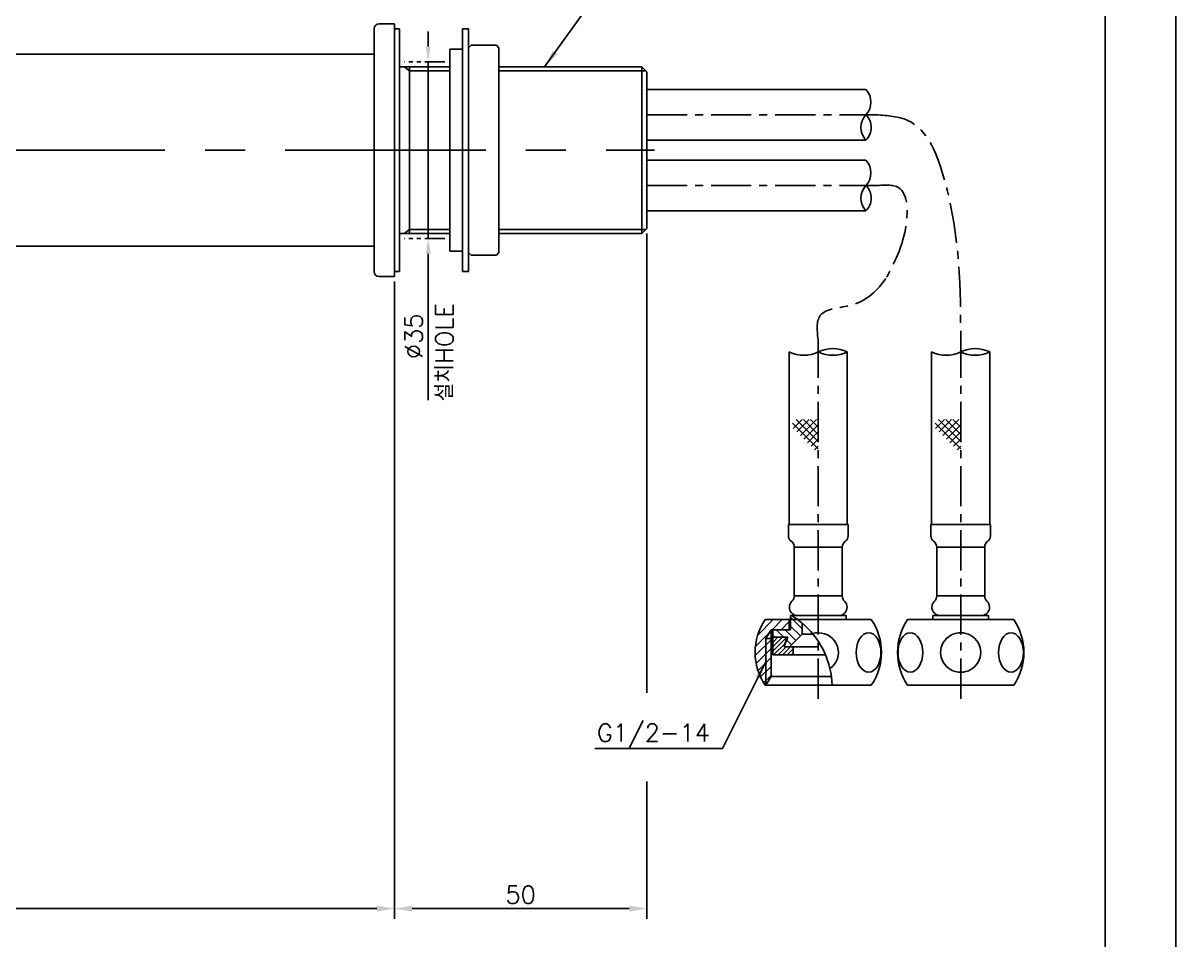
# Model space of a CAD drawing. Header units: millimetres. Extents: x 15117 to 15711, y 3069 to 3489.
# Drawn here: x 15483.3 to 15711.5, y 3216.5 to 3398 of the extents above; entities that cross this region are included whole.
import ezdxf

# ---------------------------------------------------------------- set-up
doc = ezdxf.new("R2010")
doc.units = ezdxf.units.MM
doc.header["$LTSCALE"] = 0.25
doc.linetypes.add('CENTER', pattern=[50.8, 31.75, -6.35, 6.35, -6.35])
doc.linetypes.add('PHANTOM', pattern=[63.5, 31.75, -6.35, 6.35, -6.35, 6.35, -6.35])
doc.layers.get('0').update_dxf_attribs({"color": 2})
for name, color, linetype in [('02___PRT_ALL_AXES', 7, 'Continuous'), ('CENTER', 1, 'CENTER'), ('CL', 1, 'CENTER'), ('D', 2, 'Continuous'), ('DIM', 2, 'Continuous'), ('DWG', 7, 'Continuous'), ('HT', 3, 'Continuous'), ('PH', 3, 'PHANTOM'), ('TXT', 4, 'Continuous')]:
    doc.layers.add(name, color=color, linetype=linetype)
doc.styles.add('GHS', font='romans.shx', dxfattribs={"height": 3.5, "bigfont": 'ghs.shx'})
doc.dimstyles.new('HONG', dxfattribs={"dimscale": 0, "dimtxt": 3.5, "dimasz": 3.5, "dimexe": 2, "dimexo": 1, "dimgap": 1, "dimtad": 1, "dimdec": 4, "dimdsep": 46, "dimtxsty": 'GHS', "dimcen": 3, "dimclrd": 2, "dimclre": 2, "dimclrt": 2, "dimadec": 0, "dimazin": 0, "dimtfac": 1, "dimtdec": 4, "dimtmove": 0, "dimatfit": 2, "dimfxl": 0, "dimtvp": 1, "dimtolj": 1, "dimarcsym": 0})
doc.dimstyles.new('LEE', dxfattribs={"dimtxt": 3.5, "dimasz": 3.5, "dimexe": 2, "dimexo": 1, "dimgap": 1, "dimtad": 1, "dimdec": 4, "dimdsep": 46, "dimtxsty": 'GHS', "dimcen": 0, "dimclrd": 2, "dimclre": 2, "dimclrt": 2, "dimadec": 0, "dimazin": 0, "dimtfac": 1, "dimtdec": 4, "dimtmove": 0, "dimatfit": 3, "dimfxl": 0, "dimlwd": -1, "dimlwe": -1, "dimarcsym": 0})

# ---------------------------------------------------------------- blocks, each defined once
blk = doc.blocks.new('*D3')
at = {"layer": 'Defpoints', "color": 0}
for p in [(15556.77, 3347.82), (15332.89, 3242.34), (15556.77, 3222.7)]:
    blk.add_point(p, dxfattribs=at)
at = {"layer": 'DWG', "color": 2}
for p, q in [((15556.77, 3346.82), (15556.77, 3220.7)), ((15332.89, 3241.34), (15332.89, 3220.7)), ((15336.39, 3222.7), (15553.27, 3222.7))]:
    blk.add_line(p, q, dxfattribs=at)
for points in [[(15336.39, 3223.28), (15336.39, 3222.12), (15332.89, 3222.7)], [(15553.27, 3223.28), (15553.27, 3222.12), (15556.77, 3222.7)]]:
    blk.add_solid(points, dxfattribs=at)
at = {"layer": 'DWG', "color": 2, "insert": (15444.83, 3226.37), "char_height": 3.5, "attachment_point": 5, "style": 'GHS'}
blk.add_mtext('(224)', dxfattribs=at)

msp = doc.modelspace()

# ---------------------------------------------------------------- hatches: boundary and pattern name
at = {"layer": 'DIM'}
h = msp.add_hatch(dxfattribs=at)
h.set_pattern_fill('ANSI31', color=256, scale=10)
h.set_pattern_definition([(45, (17473.951, 6730.7643), (-0.88388348, 0.88388348), [])])
h.paths.add_polyline_path([(15630.17102, 3266.90989), (15630.30402, 3266.90989), (15630.30402, 3276.1484), (15631.32102, 3277.90989), (15634.92102, 3277.90989), (15634.92102, 3279.90989), (15630.17102, 3279.90989, 0.307692308)])
h.paths.add_polyline_path([(15630.30402, 3276.1484), (15630.30402, 3266.90989), (15631.32102, 3268.67139), (15631.32102, 3276.1484)], flags=17)
h.paths.add_polyline_path([(15630.30402, 3276.1484), (15631.32102, 3276.1484), (15631.32102, 3277.90989)], flags=17)
h = msp.add_hatch(dxfattribs=at)
h.set_pattern_fill('ANSI31', color=256, scale=10, angle=-90)
h.set_pattern_definition([(315, (17473.951, 6730.7643), (0.88388348, 0.88388348), [])])
h.paths.add_polyline_path([(15635.17102, 3277.90989), (15631.67102, 3277.90989), (15631.67102, 3276.40989), (15634.67102, 3276.40989), (15633.97477, 3274.75318), (15633.93761, 3274.64048, 0.508476444), (15634.03282, 3274.50989), (15634.97102, 3274.50989), (15637.47102, 3277.00989), (15637.47102, 3279.2049), (15637.3496, 3279.30591), (15637.23382, 3279.40052), (15637.11868, 3279.49289), (15637.00499, 3279.5824), (15636.89344, 3279.66867), (15636.78469, 3279.75136), (15636.67938, 3279.83014), (15636.57814, 3279.90468), (15636.48159, 3279.97466), (15636.38785, 3280.04156), (15636.29564, 3280.10638), (15636.20527, 3280.16901), (15636.11701, 3280.22934), (15636.03117, 3280.28725), (15635.94803, 3280.34263), (15635.86789, 3280.39537), (15635.79105, 3280.44534), (15635.71779, 3280.49245), (15635.64841, 3280.53657), (15635.5832, 3280.57759), (15635.52245, 3280.6154), (15635.46628, 3280.65002), (15635.41474, 3280.68152), (15635.36795, 3280.70989), (15635.17102, 3280.70989)])
h = msp.add_hatch(dxfattribs=at)
h.set_pattern_fill('ANSI31', color=256, scale=5)
h.set_pattern_definition([(45, (17473.951, 6730.7643), (-0.44194174, 0.44194174), [])])
h.paths.add_polyline_path([(15634.023, 3274.50989), (15635.67102, 3274.50989), (15635.67102, 3272.90989), (15631.67102, 3272.90989), (15631.67102, 3276.40989), (15634.67102, 3276.40989), (15633.97477, 3274.75318), (15633.92369, 3274.59823, 0.380378443)])

# ---------------------------------------------------------------- linework, layer by layer
at = {"color": 7, "linetype": 'Continuous'}
for p, q in [((15552.76938, 3348.82215), (15552.76938, 3396.82215)), ((15553.76938, 3397.82215), (15556.76938, 3397.82215)), ((15556.76938, 3397.82215), (15556.76938, 3347.82215)), ((15556.76938, 3395.07241), (15556.76938, 3396.82241)), ((15422.76938, 3391.82228), (15552.76938, 3391.82228)), ((15552.76938, 3356.17228), (15552.76938, 3356.32228)), ((15552.76938, 3353.82215), (15552.76938, 3355.17228)), ((15483.26938, 3353.82228), (15422.76938, 3353.82228)), ((15483.26938, 3353.82228), (15552.76938, 3353.82228)), ((15556.76938, 3347.82215), (15553.76938, 3347.82215))]:
    msp.add_line(p, q, dxfattribs=at)
at = {"color": 2}
for p, q in [((15635.5934, 3318.79992), (15640.67102, 3313.7223)), ((15635.71224, 3317.75506), (15637.46421, 3319.50703)), ((15636.3005, 3319.50703), (15640.67102, 3315.13652)), ((15636.41934, 3317.04795), (15638.87843, 3319.50703)), ((15637.12645, 3316.34084), (15640.29264, 3319.50703)), ((15637.71472, 3319.50703), (15640.67102, 3316.55073)), ((15637.83356, 3315.63374), (15640.67102, 3318.4712)), ((15639.12893, 3319.50703), (15640.67102, 3317.96494)), ((15640.54315, 3319.50703), (15640.67102, 3319.37916)), ((15663.78376, 3318.79992), (15668.86138, 3313.7223)), ((15663.9026, 3317.75506), (15665.65457, 3319.50703)), ((15664.49087, 3319.50703), (15668.86138, 3315.13652)), ((15664.60971, 3317.04795), (15667.06879, 3319.50703)), ((15665.31681, 3316.34084), (15668.483, 3319.50703)), ((15665.90508, 3319.50703), (15668.86138, 3316.55073)), ((15666.02392, 3315.63374), (15668.86138, 3318.4712)), ((15667.31929, 3319.50703), (15668.86138, 3317.96494)), ((15668.73351, 3319.50703), (15668.86138, 3319.37916)), ((15638.54066, 3314.92663), (15640.67102, 3317.05698)), ((15666.73103, 3314.92663), (15668.86138, 3317.05698)), ((15639.24777, 3314.21952), (15640.67102, 3315.64277)), ((15639.95488, 3313.51242), (15640.67102, 3314.22856)), ((15667.43813, 3314.21952), (15668.86138, 3315.64277)), ((15668.14524, 3313.51242), (15668.86138, 3314.22856)), ((15640.66199, 3312.80531), (15640.67102, 3312.81434)), ((15640.68006, 3312.80531), (15640.67102, 3312.81434)), ((15668.85235, 3312.80531), (15668.86138, 3312.81434)), ((15668.87042, 3312.80531), (15668.86138, 3312.81434))]:
    msp.add_line(p, q, dxfattribs=at)
at = {"linetype": 'Continuous'}
msp.add_lwpolyline([(15117.46723, 3068.97362), (15711.46723, 3068.97362), (15711.46723, 3488.97362), (15117.46723, 3488.97362)], close=True, dxfattribs=at)
at = {"color": 7, "linetype": 'Continuous'}
for centre, start, end in [((15553.76938, 3396.82215), 90, 180), ((15553.76938, 3348.82215), 180, 270)]:
    msp.add_arc(centre, 1, start, end, dxfattribs=at)
for centre, radius, start, end in [((15647.47914, 3382.32228), 3.62378, 316.3787465, 43.6212535), ((15652.72662, 3377.32228), 3.6244, 136.3881408, 223.6118592), ((15647.62016, 3377.32228), 3.52303, 314.7963347, 45.2036653), ((15647.47914, 3368.32228), 3.62378, 316.3787465, 43.6212535), ((15652.72662, 3363.32228), 3.6244, 136.3881408, 223.6118592), ((15647.62016, 3363.32228), 3.52303, 314.7963347, 45.2036653)]:
    msp.add_arc(centre, radius, start, end)
at = {"color": 2, "linetype": 'Continuous'}
for centre, radius, start, end in [((15637.79602, 3339.03834), 6.79899, 244.9848934, 295.0151066), ((15643.54602, 3326.93643), 6.59981, 64.1753496, 115.8246504), ((15643.54602, 3339.03834), 6.79899, 244.9848934, 295.0151066), ((15665.98638, 3339.03834), 6.79899, 244.9848934, 295.0151066), ((15671.73638, 3326.93643), 6.59981, 64.1753496, 115.8246504), ((15671.73638, 3339.03834), 6.79899, 244.9848934, 295.0151066)]:
    msp.add_arc(centre, radius, start, end, dxfattribs=at)
at = {"layer": '02___PRT_ALL_AXES'}
for p, q in [((15571.46938, 3396.82228), (15570.26938, 3396.82228)), ((15606.76938, 3365.32228), (15606.76938, 3372.57228)), ((15571.46938, 3348.82228), (15570.26938, 3348.82228))]:
    msp.add_line(p, q, dxfattribs=at)
at = {"layer": 'CENTER'}
for p, q in [((15606.76938, 3379.82228), (15652.12433, 3379.82437)), ((15606.76938, 3365.82228), (15652.10245, 3365.82228))]:
    msp.add_line(p, q, dxfattribs=at)
at = {"layer": 'CL', "ltscale": 5}
msp.add_line((15281.17354, 3372.82228), (15608.26938, 3372.82228), dxfattribs=at)
at = {"layer": 'CL'}
for p, q in [((15640.67319, 3264.25066), (15640.67319, 3334.98772)), ((15668.86355, 3264.25066), (15668.86355, 3334.98772))]:
    msp.add_line(p, q, dxfattribs=at)
for points in [[(15652.12433, 3379.82437), (15658.49692, 3378.66163), (15665.68503, 3366.84373), (15668.86355, 3334.98772)], [(15652.10245, 3365.82228), (15656.55833, 3365.40397), (15657.91806, 3357.21325), (15654.21735, 3347.66613)]]:
    msp.add_spline(points, degree=3, dxfattribs=at)
msp.add_open_spline([(15640.67319, 3334.98772), (15640.44213, 3336.97664), (15639.91685, 3341.49808), (15648.8277, 3341.58863), (15652.35709, 3344.97417), (15654.21735, 3347.66613)], degree=3, knots=[0, 0, 0, 0, 5.116368455, 11.631102875, 20.518318185, 20.518318185, 20.518318185, 20.518318185], dxfattribs=at)
at = {"layer": 'D'}
for p, q in [((15563.46382, 3393.32244), (15563.46382, 3396.32244)), ((15563.46382, 3390.32228), (15563.46382, 3355.32228)), ((15563.46382, 3352.32228), (15563.46382, 3323.35929))]:
    msp.add_line(p, q, dxfattribs=at)
for points in [[(15562.96382, 3393.32244), (15563.96382, 3393.32244), (15563.46382, 3390.32244)], [(15562.96382, 3352.32228), (15563.96382, 3352.32228), (15563.46382, 3355.32228)]]:
    msp.add_solid(points, dxfattribs=at)
at = {"layer": 'DIM'}
for p, q in [((15645.42102, 3294.22558), (15635.92102, 3294.22558)), ((15673.61138, 3294.22558), (15664.11138, 3294.22558)), ((15645.42102, 3284.61562), (15635.92102, 3284.61562)), ((15673.61138, 3284.61562), (15664.11138, 3284.61562)), ((15630.30402, 3276.1484), (15631.32102, 3277.90989)), ((15630.30402, 3266.90989), (15630.30402, 3276.1484))]:
    msp.add_line(p, q, dxfattribs=at)
at = {"layer": 'DWG'}
for p, q in [((15557.76938, 3396.82241), (15556.77015, 3396.82241)), ((15557.76938, 3348.82241), (15557.76938, 3396.82241)), ((15570.26938, 3348.82228), (15570.26938, 3396.82228)), ((15571.46938, 3348.82228), (15571.46938, 3396.82228)), ((15571.46938, 3393.10689), (15571.96938, 3393.60689)), ((15576.96938, 3393.60689), (15571.96938, 3393.60689)), ((15576.96938, 3393.60689), (15577.46938, 3393.10689)), ((15567.76938, 3352.82228), (15567.76938, 3392.82228)), ((15570.26938, 3392.82228), (15567.76938, 3392.82228)), ((15570.26938, 3348.82228), (15570.26938, 3392.82228)), ((15577.46938, 3356.32228), (15577.46938, 3393.10689)), ((15557.76938, 3389.32228), (15567.76938, 3389.32228)), ((15559.76938, 3389.32228), (15559.76938, 3356.32228)), ((15577.46938, 3389.32228), (15605.76938, 3389.32228)), ((15605.76938, 3389.32228), (15606.76938, 3388.32228)), ((15605.76938, 3389.32228), (15605.76938, 3356.32228)), ((15606.76938, 3388.32228), (15606.76938, 3372.82228)), ((15606.76938, 3384.82228), (15650.10245, 3384.82228)), ((15606.76938, 3374.82228), (15650.10245, 3374.82228)), ((15606.76938, 3372.32228), (15606.76938, 3372.82228)), ((15606.76938, 3370.82228), (15650.10245, 3370.82228)), ((15606.76938, 3357.32228), (15606.76938, 3365.32228)), ((15606.76938, 3360.82228), (15650.10245, 3360.82228)), ((15605.76938, 3356.32228), (15606.76938, 3357.32228)), ((15557.76938, 3356.32228), (15567.76938, 3356.32228)), ((15577.46938, 3356.32228), (15605.76938, 3356.32228)), ((15577.46938, 3356.32228), (15577.46938, 3352.53767)), ((15570.26938, 3352.82228), (15567.76938, 3352.82228)), ((15571.46938, 3352.53767), (15571.96938, 3352.03767)), ((15576.96938, 3352.03767), (15577.46938, 3352.53767)), ((15576.96938, 3352.03767), (15571.96938, 3352.03767)), ((15557.76938, 3348.82241), (15556.76938, 3348.82241)), ((15634.92102, 3298.74147), (15634.92102, 3332.89374)), ((15646.42102, 3298.74147), (15646.42102, 3332.87713)), ((15663.11138, 3298.74147), (15663.11138, 3332.89374)), ((15674.61138, 3298.74147), (15674.61138, 3332.87713)), ((15646.57102, 3298.70989), (15634.77102, 3298.70989)), ((15634.77102, 3298.70989), (15634.77102, 3296.46221)), ((15646.57102, 3298.70989), (15646.57102, 3296.46221)), ((15674.76138, 3298.70989), (15662.96138, 3298.70989)), ((15662.96138, 3298.70989), (15662.96138, 3296.46221)), ((15674.76138, 3298.70989), (15674.76138, 3296.46221)), ((15635.92102, 3294.22558), (15635.92102, 3284.61562)), ((15645.42102, 3294.22558), (15645.42102, 3284.61562)), ((15664.11138, 3294.22558), (15664.11138, 3284.61562)), ((15673.61138, 3294.22558), (15673.61138, 3284.61562)), ((15630.17102, 3279.90989), (15646.17102, 3279.90989)), ((15634.92102, 3277.90989), (15634.92102, 3279.90989)), ((15635.17102, 3280.70989), (15635.17102, 3279.90989)), ((15635.17102, 3280.70989), (15640.67102, 3280.70989)), ((15635.17102, 3280.70989), (15635.17102, 3277.90989)), ((15635.77102, 3280.70989), (15646.17102, 3280.70989)), ((15646.17102, 3280.70989), (15645.97409, 3280.70989)), ((15646.17102, 3280.70989), (15646.17102, 3279.90989)), ((15646.17102, 3279.90989), (15651.17102, 3279.90989)), ((15658.36138, 3279.90989), (15668.86138, 3279.90989)), ((15663.36138, 3280.70989), (15663.36138, 3279.90989)), ((15663.36138, 3280.70989), (15668.86138, 3280.70989)), ((15663.96138, 3280.70989), (15674.36138, 3280.70989)), ((15679.36138, 3279.90989), (15668.86138, 3279.90989)), ((15674.36138, 3280.70989), (15674.16445, 3280.70989)), ((15674.36138, 3280.70989), (15674.36138, 3279.90989)), ((15635.17102, 3277.90989), (15631.32102, 3277.90989)), ((15631.32102, 3268.67139), (15631.32102, 3277.90989)), ((15631.67102, 3276.40989), (15631.67102, 3277.90989)), ((15631.67102, 3276.1484), (15630.30402, 3276.1484)), ((15631.67102, 3276.40989), (15634.67102, 3276.40989)), ((15631.67102, 3276.40989), (15631.67102, 3272.90989)), ((15633.92999, 3274.64661), (15634.67102, 3276.40989)), ((15634.52102, 3276.40989), (15633.93761, 3274.64048)), ((15631.67102, 3272.90989), (15642.11351, 3272.90989)), ((15634.023, 3274.50989), (15640.67102, 3274.50989)), ((15640.0056, 3274.50989), (15640.67102, 3274.50989)), ((15630.30402, 3266.90989), (15631.32102, 3268.67139)), ((15643.27142, 3268.67139), (15631.32102, 3268.67139)), ((15630.17102, 3266.90989), (15651.17102, 3266.90989)), ((15679.36138, 3266.90989), (15658.36138, 3266.90989))]:
    msp.add_line(p, q, dxfattribs=at)
at = {"layer": 'DWG', "color": 2}
for p, q in [((15559.76938, 3388.52228), (15558.67655, 3389.32228)), ((15559.76938, 3388.52228), (15558.67655, 3389.32228)), ((15567.76938, 3388.52228), (15559.76938, 3388.52228)), ((15606.56938, 3388.52228), (15577.46938, 3388.52228)), ((15559.76938, 3357.12228), (15558.67655, 3356.32228)), ((15567.76938, 3357.12228), (15559.76938, 3357.12228)), ((15606.56938, 3357.12228), (15577.46938, 3357.12228)), ((15606.76938, 3356.32228), (15606.76938, 3265.39948)), ((15606.76938, 3247.86735), (15606.76938, 3220.70041)), ((15556.76938, 3223.70041), (15556.76938, 3224.70041)), ((15560.26938, 3222.70041), (15603.26938, 3222.70041))]:
    msp.add_line(p, q, dxfattribs=at)
at = {"layer": 'DWG', "ltscale": 0.3}
for q in [(15637.47102, 3279.20505), (15634.97102, 3274.50989), (15639.64023, 3277.00989)]:
    msp.add_line((15637.47102, 3277.00989), q, dxfattribs=at)
at = {"layer": 'DWG', "ltscale": 0.5}
for p, q in [((15635.67102, 3272.90989), (15635.67102, 3274.50989)), ((15640.0056, 3274.50989), (15640.67102, 3274.50989))]:
    msp.add_line(p, q, dxfattribs=at)
at = {"layer": 'DWG', "color": 2, "flags": 128}
for points in [[(15635.36795, 3280.70989), (15635.41474, 3280.68152), (15635.46628, 3280.65002), (15635.52245, 3280.6154), (15635.5832, 3280.57759), (15635.64841, 3280.53657), (15635.71779, 3280.49245), (15635.79105, 3280.44534), (15635.86789, 3280.39537), (15635.94803, 3280.34263), (15636.03117, 3280.28725), (15636.11701, 3280.22934), (15636.20527, 3280.16901), (15636.29564, 3280.10638), (15636.38785, 3280.04156), (15636.48159, 3279.97466), (15636.57814, 3279.90468), (15636.67938, 3279.83014), (15636.78469, 3279.75136), (15636.89344, 3279.66867), (15637.00499, 3279.5824), (15637.11868, 3279.49289), (15637.23382, 3279.40052), (15637.3496, 3279.30591), (15637.46522, 3279.20972)], [(15637.4652, 3279.20989), (15637.4875, 3279.19114), (15637.50979, 3279.17234), (15637.53207, 3279.15347), (15637.55434, 3279.13455), (15637.57659, 3279.11557), (15637.59884, 3279.09653), (15637.62107, 3279.07743), (15637.64329, 3279.05828), (15637.66549, 3279.03908), (15637.68768, 3279.01982), (15637.70985, 3279.0005), (15637.73201, 3278.98113), (15637.75415, 3278.9617), (15637.77627, 3278.94222), (15637.79838, 3278.92269), (15637.82047, 3278.9031), (15637.84254, 3278.88346), (15637.86459, 3278.86376), (15637.88662, 3278.84401), (15637.90864, 3278.8242), (15637.93063, 3278.80435), (15637.9526, 3278.78444), (15637.97456, 3278.76448), (15637.99649, 3278.74447)]]:
    msp.add_lwpolyline(points, dxfattribs=at)
at = {"layer": 'DWG'}
for centre, radius, start, end in [((15636.02102, 3296.46221), 1.25, 180, 234.4214743), ((15634.42102, 3294.22558), 1.5, 0, 54.4214743), ((15646.92102, 3294.22558), 1.5, 125.5785257, 180), ((15645.32102, 3296.46221), 1.25, 305.5785257, 0), ((15664.21138, 3296.46221), 1.25, 180, 234.4214743), ((15662.61138, 3294.22558), 1.5, 0, 54.4214743), ((15675.11138, 3294.22558), 1.5, 125.5785257, 180), ((15673.51138, 3296.46221), 1.25, 305.5785257, 0), ((15634.42102, 3284.61562), 1.5, 314.2663389, 0), ((15646.92102, 3284.61562), 1.5, 180, 225.7336611), ((15662.61138, 3284.61562), 1.5, 314.2663389, 0), ((15675.11138, 3284.61562), 1.5, 180, 225.7336611), ((15636.6197, 3282.35989), 1.65, 134.2663389, 222.0731288), ((15644.72234, 3282.35989), 1.65, 317.9268712, 45.7336611), ((15664.81006, 3282.35989), 1.65, 134.2663389, 222.0731288), ((15672.9127, 3282.35989), 1.65, 317.9268712, 45.7336611), ((15639.73352, 3273.40989), 11.5625, 145.7945421, 214.2054579), ((15636.6197, 3282.35989), 1.65, 222.0731288, 259.6550493), ((15636.6197, 3282.35989), 1.65, 259.6550493, 270), ((15644.72234, 3282.35989), 1.65, 270, 280.3449507), ((15644.72234, 3282.35989), 1.65, 280.3449507, 317.9268712), ((15641.60852, 3273.40989), 11.5625, 325.7945421, 34.2054579), ((15667.92388, 3273.40989), 11.5625, 145.7945421, 214.2054579), ((15664.81006, 3282.35989), 1.65, 222.0731288, 259.6550493), ((15664.81006, 3282.35989), 1.65, 259.6550493, 270), ((15672.9127, 3282.35989), 1.65, 270, 280.3449507), ((15672.9127, 3282.35989), 1.65, 280.3449507, 317.9268712), ((15669.79888, 3273.40989), 11.5625, 325.7945421, 34.2054579), ((15634.023, 3274.60989), 0.1, 158.4590241, 270), ((15634.03282, 3274.60989), 0.1, 162.1909441, 270)]:
    msp.add_arc(centre, radius, start, end, dxfattribs=at)
at = {"layer": 'DWG', "color": 2}
msp.add_arc((15626.74191, 3266.43314), 16.68036, 1.6378392, 47.5675567, dxfattribs=at)
at = {"layer": 'DWG', "extrusion": (0, 0, -1)}
for centre, start_param in [((15640.67102, 3273.40224), 7.563636775), ((15668.86138, 3273.40224), 4.71238898)]:
    msp.add_ellipse(centre, major_axis=(-3.98229, 0), ratio=0.980057325, start_param=start_param, end_param=7.853981634, dxfattribs=at)
at = {"layer": 'DWG'}
for centre, start_param in [((15640.67102, 3273.40224), 5.332523017), ((15668.86138, 3273.40224), 4.71238898)]:
    msp.add_ellipse(centre, major_axis=(3.98229, 0), ratio=0.980057325, start_param=start_param, end_param=7.853981634, dxfattribs=at)
for centre in [(15650.63031, 3273.40224), (15678.82067, 3273.40224)]:
    msp.add_ellipse(centre, major_axis=(0, 3.90287), ratio=0.627611633, dxfattribs=at)
at = {"layer": 'DWG', "extrusion": (0, 0, -1)}
msp.add_ellipse((15658.90209, 3273.40224), major_axis=(0, 3.90287), ratio=0.627611633, dxfattribs=at)
at = {"layer": 'DWG', "color": 2}
for points in [[(15560.26938, 3223.28374), (15560.26938, 3222.11708), (15556.76938, 3222.70041)], [(15603.26938, 3223.28374), (15603.26938, 3222.11708), (15606.76938, 3222.70041)]]:
    msp.add_solid(points, dxfattribs=at)
at = {"layer": 'HT'}
msp.add_line((15552.76938, 3353.82215), (15552.76938, 3353.82228), dxfattribs=at)
at = {"layer": 'PH', "ltscale": 0.5}
for p, q in [((15566.76938, 3390.32212), (15558.76938, 3390.32212)), ((15566.76938, 3355.32212), (15558.76938, 3355.32212))]:
    msp.add_line(p, q, dxfattribs=at)
at = {"layer": 'TXT', "color": 4}
msp.add_line((15697.46723, 3469.97362), (15697.46723, 3079.97362), dxfattribs=at)

# ---------------------------------------------------------------- texts
at = {"layer": 'D', "style": 'GHS'}
msp.add_text('G1/2-14', height=3.5, dxfattribs=at).set_placement((15596.87063, 3255.77254))
at = {"layer": 'D', "char_height": 3.5, "attachment_point": 5, "rotation": 90, "style": 'GHS'}
for s, insert in [('\\A1;설치HOLE', (15566.68636, 3332.8145)), ('%%C35', (15560.59716, 3335.98644))]:
    msp.add_mtext(s, dxfattribs=dict(at, insert=insert))
at = {"layer": 'DWG', "color": 2, "insert": (15581.76938, 3225.45041), "char_height": 3.5, "attachment_point": 5, "style": 'GHS'}
msp.add_mtext('50', dxfattribs=at)

# ---------------------------------------------------------------- dimensions: what is measured, and where the dimension line sits
at = {"layer": 'DWG'}
dim = msp.add_linear_dim(base=(15556.76938, 3222.70041), p1=(15332.88938, 3242.33663), p2=(15556.76938, 3347.82215), text='(224)', dimstyle='LEE', dxfattribs=at)
dim.commit()
dim.dimension.update_dxf_attribs({"geometry": '*D3', "text_midpoint": (15444.82938, 3226.36708)})

# ---------------------------------------------------------------- leaders
at = {"layer": 'D'}
msp.add_leader([(15586.50468, 3389.32228), (15594.45412, 3400.40562)], dimstyle='HONG', override={"dimscale": 1, "dimtad": 0, "dimfxl": 3}, dxfattribs=at)
at = {"layer": 'DWG'}
msp.add_leader([(15630.30402, 3271.52915), (15621.73829, 3254.42671), (15596.41713, 3254.42671)], dimstyle='LEE', override={"dimgap": 1, "dimtad": 0}, dxfattribs=at)

doc.saveas('drawing.dxf')
